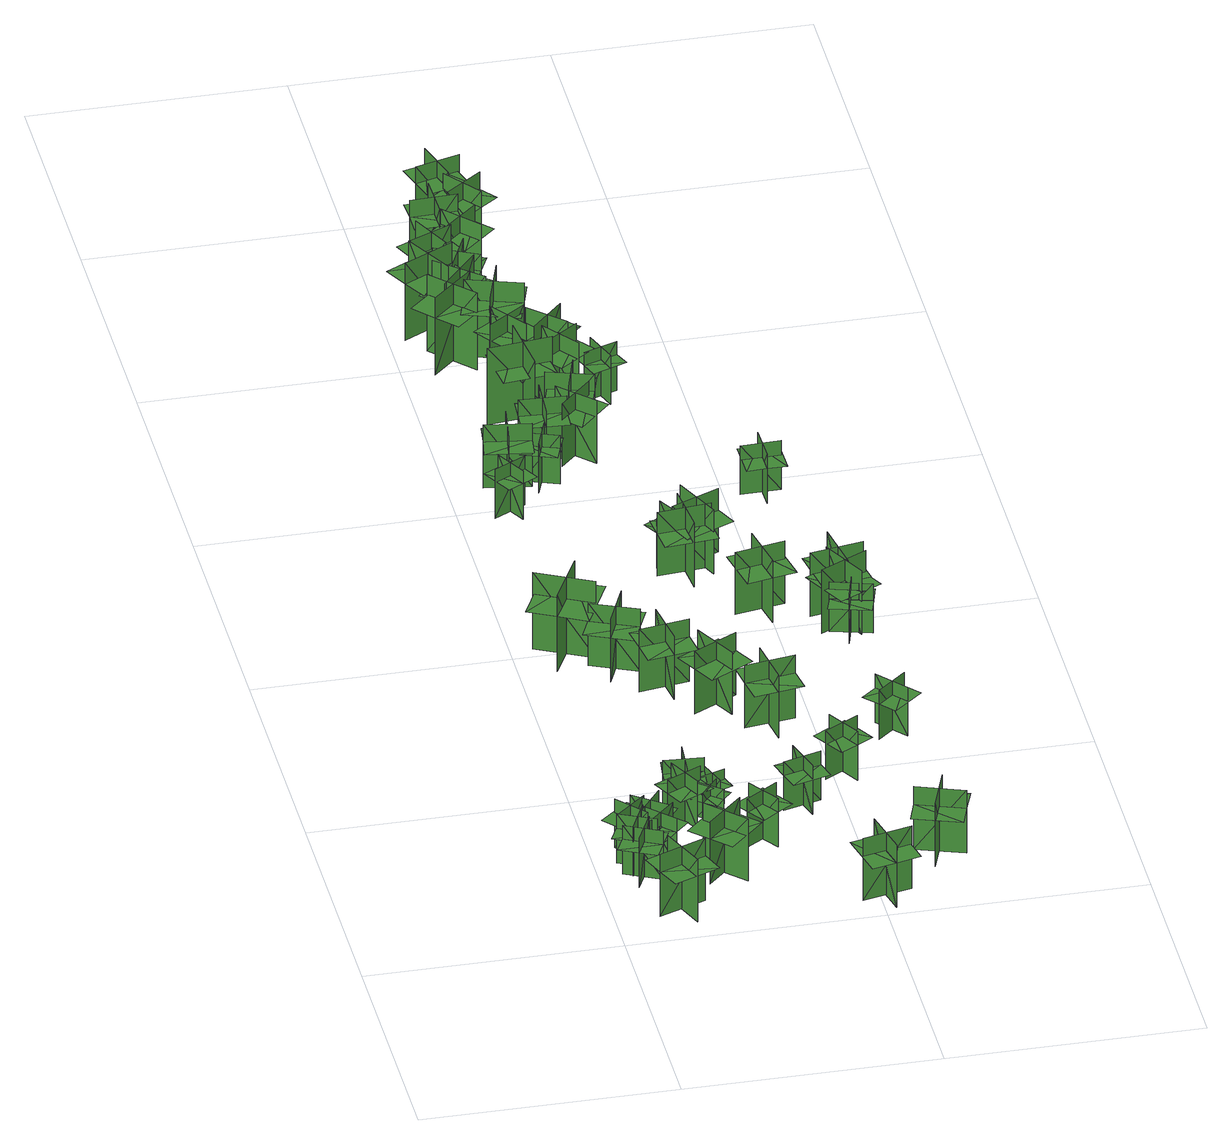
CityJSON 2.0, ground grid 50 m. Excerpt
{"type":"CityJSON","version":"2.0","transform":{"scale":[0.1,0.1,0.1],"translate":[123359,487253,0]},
"CityObjects":{
"tree1":{"type":"SolitaryVegetationObject","geometry":[{"type":"MultiSurface","lod":"1","boundaries":[[[0,1,2]],[[0,2,3]],[[4,5,6]],[[4,6,7]],[[8,9,10]],[[8,10,11]],[[8,11,12]],[[8,12,13]]]}]},
"tree2":{"type":"SolitaryVegetationObject","geometry":[{"type":"MultiSurface","lod":"1","boundaries":[[[14,15,16]],[[14,16,17]],[[18,19,20]],[[18,20,21]],[[22,23,24]],[[22,24,25]],[[22,25,26]],[[22,26,27]]]}]},
"tree3":{"type":"SolitaryVegetationObject","geometry":[{"type":"MultiSurface","lod":"1","boundaries":[[[28,29,30]],[[28,30,31]],[[32,33,34]],[[32,34,35]],[[36,37,38]],[[36,38,39]],[[36,39,40]],[[36,40,41]]]}]},
"tree4":{"type":"SolitaryVegetationObject","geometry":[{"type":"MultiSurface","lod":"1","boundaries":[[[42,43,44]],[[42,44,45]],[[46,47,48]],[[46,48,49]],[[50,51,52]],[[50,52,53]],[[50,53,54]],[[50,54,55]]]}]},
"tree5":{"type":"SolitaryVegetationObject","geometry":[{"type":"MultiSurface","lod":"1","boundaries":[[[56,57,58]],[[56,58,59]],[[60,61,62]],[[60,62,63]],[[64,65,66]],[[64,66,67]],[[64,67,68]],[[64,68,69]]]}]},
"tree6":{"type":"SolitaryVegetationObject","geometry":[{"type":"MultiSurface","lod":"1","boundaries":[[[70,71,72]],[[70,72,73]],[[74,75,76]],[[74,76,77]],[[78,79,80]],[[78,80,81]],[[78,81,82]],[[78,82,83]]]}]},
"tree7":{"type":"SolitaryVegetationObject","geometry":[{"type":"MultiSurface","lod":"1","boundaries":[[[84,85,86]],[[84,86,87]],[[88,89,90]],[[88,90,91]],[[92,93,94]],[[92,94,95]],[[92,95,96]],[[92,96,97]]]}]},
"tree8":{"type":"SolitaryVegetationObject","geometry":[{"type":"MultiSurface","lod":"1","boundaries":[[[98,99,100]],[[98,100,101]],[[102,103,104]],[[102,104,105]],[[106,107,108]],[[106,108,109]],[[106,109,110]],[[106,110,111]]]}]},
"tree9":{"type":"SolitaryVegetationObject","geometry":[{"type":"MultiSurface","lod":"1","boundaries":[[[112,113,114]],[[112,114,115]],[[116,117,118]],[[116,118,119]],[[120,121,122]],[[120,122,123]],[[120,123,124]],[[120,124,125]]]}]},
"tree10":{"type":"SolitaryVegetationObject","geometry":[{"type":"MultiSurface","lod":"1","boundaries":[[[126,127,128]],[[126,128,129]],[[130,131,132]],[[130,132,133]],[[134,135,136]],[[134,136,137]],[[134,137,138]],[[134,138,139]]]}]},
"tree11":{"type":"SolitaryVegetationObject","geometry":[{"type":"MultiSurface","lod":"1","boundaries":[[[140,141,142]],[[140,142,143]],[[144,145,146]],[[144,146,147]],[[148,149,150]],[[148,150,151]],[[148,151,152]],[[148,152,153]]]}]},
"tree12":{"type":"SolitaryVegetationObject","geometry":[{"type":"MultiSurface","lod":"1","boundaries":[[[154,155,156]],[[154,156,157]],[[158,159,160]],[[158,160,161]],[[162,163,164]],[[162,164,165]],[[162,165,166]],[[162,166,167]]]}]},
"tree13":{"type":"SolitaryVegetationObject","geometry":[{"type":"MultiSurface","lod":"1","boundaries":[[[168,169,170]],[[168,170,171]],[[172,173,174]],[[172,174,175]],[[176,177,178]],[[176,178,179]],[[176,179,180]],[[176,180,181]]]}]},
"tree14":{"type":"SolitaryVegetationObject","geometry":[{"type":"MultiSurface","lod":"1","boundaries":[[[182,183,184]],[[182,184,185]],[[186,187,188]],[[186,188,189]],[[190,191,192]],[[190,192,193]],[[190,193,194]],[[190,194,195]]]}]},
"tree15":{"type":"SolitaryVegetationObject","geometry":[{"type":"MultiSurface","lod":"1","boundaries":[[[196,197,198]],[[196,198,199]],[[200,201,202]],[[200,202,203]],[[204,205,206]],[[204,206,207]],[[204,207,208]],[[204,208,209]]]}]},
"tree16":{"type":"SolitaryVegetationObject","geometry":[{"type":"MultiSurface","lod":"1","boundaries":[[[210,211,212]],[[210,212,213]],[[214,215,216]],[[214,216,217]],[[218,219,220]],[[218,220,221]],[[218,221,222]],[[218,222,223]]]}]},
"tree17":{"type":"SolitaryVegetationObject","geometry":[{"type":"MultiSurface","lod":"1","boundaries":[[[224,225,226]],[[224,226,227]],[[228,229,230]],[[228,230,231]],[[232,233,234]],[[232,234,235]],[[232,235,236]],[[232,236,237]]]}]},
"tree18":{"type":"SolitaryVegetationObject","geometry":[{"type":"MultiSurface","lod":"1","boundaries":[[[238,239,240]],[[238,240,241]],[[242,243,244]],[[242,244,245]],[[246,247,248]],[[246,248,249]],[[246,249,250]],[[246,250,251]]]}]},
"tree19":{"type":"SolitaryVegetationObject","geometry":[{"type":"MultiSurface","lod":"1","boundaries":[[[252,253,254]],[[252,254,255]],[[256,257,258]],[[256,258,259]],[[260,261,262]],[[260,262,263]],[[260,263,264]],[[260,264,265]]]}]},
"tree20":{"type":"SolitaryVegetationObject","geometry":[{"type":"MultiSurface","lod":"1","boundaries":[[[266,267,268]],[[266,268,269]],[[270,271,272]],[[270,272,273]],[[274,275,276]],[[274,276,277]],[[274,277,278]],[[274,278,279]]]}]},
"tree21":{"type":"SolitaryVegetationObject","geometry":[{"type":"MultiSurface","lod":"1","boundaries":[[[280,281,282]],[[280,282,283]],[[284,285,286]],[[284,286,287]],[[288,289,290]],[[288,290,291]],[[288,291,292]],[[288,292,293]]]}]},
"tree22":{"type":"SolitaryVegetationObject","geometry":[{"type":"MultiSurface","lod":"1","boundaries":[[[294,295,296]],[[294,296,297]],[[298,299,300]],[[298,300,301]],[[302,303,304]],[[302,304,305]],[[302,305,306]],[[302,306,307]]]}]},
"tree23":{"type":"SolitaryVegetationObject","geometry":[{"type":"MultiSurface","lod":"1","boundaries":[[[308,309,310]],[[308,310,311]],[[312,313,314]],[[312,314,315]],[[316,317,318]],[[316,318,319]],[[316,319,320]],[[316,320,321]]]}]},
"tree24":{"type":"SolitaryVegetationObject","geometry":[{"type":"MultiSurface","lod":"1","boundaries":[[[322,323,324]],[[322,324,325]],[[326,327,328]],[[326,328,329]],[[330,331,332]],[[330,332,333]],[[330,333,334]],[[330,334,335]]]}]},
"tree25":{"type":"SolitaryVegetationObject","geometry":[{"type":"MultiSurface","lod":"1","boundaries":[[[336,337,338]],[[336,338,339]],[[340,341,342]],[[340,342,343]],[[344,345,346]],[[344,346,347]],[[344,347,348]],[[344,348,349]]]}]},
"tree26":{"type":"SolitaryVegetationObject","geometry":[{"type":"MultiSurface","lod":"1","boundaries":[[[350,351,352]],[[350,352,353]],[[354,355,356]],[[354,356,357]],[[358,359,360]],[[358,360,361]],[[358,361,362]],[[358,362,363]]]}]},
"tree27":{"type":"SolitaryVegetationObject","geometry":[{"type":"MultiSurface","lod":"1","boundaries":[[[364,365,366]],[[364,366,367]],[[368,369,370]],[[368,370,371]],[[372,373,374]],[[372,374,375]],[[372,375,376]],[[372,376,377]]]}]},
"tree28":{"type":"SolitaryVegetationObject","geometry":[{"type":"MultiSurface","lod":"1","boundaries":[[[378,379,380]],[[378,380,381]],[[382,383,384]],[[382,384,385]],[[386,387,388]],[[386,388,389]],[[386,389,390]],[[386,390,391]]]}]},
"tree29":{"type":"SolitaryVegetationObject","geometry":[{"type":"MultiSurface","lod":"1","boundaries":[[[392,393,394]],[[392,394,395]],[[396,397,398]],[[396,398,399]],[[400,401,402]],[[400,402,403]],[[400,401,404]],[[400,404,405]]]}]},
"tree30":{"type":"SolitaryVegetationObject","geometry":[{"type":"MultiSurface","lod":"1","boundaries":[[[406,407,408]],[[406,408,409]],[[410,411,412]],[[410,412,413]],[[414,415,416]],[[414,416,417]],[[414,415,418]],[[414,418,419]]]}]},
"tree31":{"type":"SolitaryVegetationObject","geometry":[{"type":"MultiSurface","lod":"1","boundaries":[[[420,421,422]],[[420,422,423]],[[424,425,426]],[[424,426,427]],[[428,429,430]],[[428,430,431]],[[428,431,432]],[[428,432,433]]]}]},
"tree32":{"type":"SolitaryVegetationObject","geometry":[{"type":"MultiSurface","lod":"1","boundaries":[[[434,435,436]],[[434,436,437]],[[438,439,440]],[[438,440,441]],[[442,443,444]],[[442,444,445]],[[442,445,446]],[[442,446,447]]]}]},
"tree33":{"type":"SolitaryVegetationObject","geometry":[{"type":"MultiSurface","lod":"1","boundaries":[[[448,449,450]],[[448,450,451]],[[452,453,454]],[[452,454,455]],[[456,457,458]],[[456,458,459]],[[456,459,460]],[[456,460,461]]]}]},
"tree34":{"type":"SolitaryVegetationObject","geometry":[{"type":"MultiSurface","lod":"1","boundaries":[[[462,463,464]],[[462,464,465]],[[466,467,468]],[[466,468,469]],[[470,471,472]],[[470,472,473]],[[470,471,474]],[[470,474,475]]]}]},
"tree35":{"type":"SolitaryVegetationObject","geometry":[{"type":"MultiSurface","lod":"1","boundaries":[[[476,477,478]],[[476,478,479]],[[480,481,482]],[[480,482,483]],[[484,485,486]],[[484,486,487]],[[484,487,488]],[[484,488,489]]]}]},
"tree36":{"type":"SolitaryVegetationObject","geometry":[{"type":"MultiSurface","lod":"1","boundaries":[[[490,491,492]],[[490,492,493]],[[494,495,496]],[[494,496,497]],[[498,499,500]],[[498,500,501]],[[498,501,502]],[[498,502,503]]]}]},
"tree37":{"type":"SolitaryVegetationObject","geometry":[{"type":"MultiSurface","lod":"1","boundaries":[[[504,505,506]],[[504,506,507]],[[508,509,510]],[[508,510,511]],[[512,513,514]],[[512,514,515]],[[512,515,516]],[[512,516,517]]]}]},
"tree38":{"type":"SolitaryVegetationObject","geometry":[{"type":"MultiSurface","lod":"1","boundaries":[[[518,519,520]],[[518,520,521]],[[522,523,524]],[[522,524,525]],[[526,527,528]],[[526,528,529]],[[526,529,530]],[[526,530,531]]]}]},
"tree39":{"type":"SolitaryVegetationObject","geometry":[{"type":"MultiSurface","lod":"1","boundaries":[[[532,533,534]],[[532,534,535]],[[536,537,538]],[[536,538,539]],[[540,541,542]],[[540,542,543]],[[540,543,544]],[[540,544,545]]]}]},
"tree40":{"type":"SolitaryVegetationObject","geometry":[{"type":"MultiSurface","lod":"1","boundaries":[[[546,547,548]],[[546,548,549]],[[550,551,552]],[[550,552,553]],[[554,555,556]],[[554,556,557]],[[554,557,558]],[[554,558,559]]]}]},
"tree41":{"type":"SolitaryVegetationObject","geometry":[{"type":"MultiSurface","lod":"1","boundaries":[[[560,561,562]],[[560,562,563]],[[564,565,566]],[[564,566,567]],[[568,569,570]],[[568,570,571]],[[568,571,572]],[[568,572,573]]]}]},
"tree42":{"type":"SolitaryVegetationObject","geometry":[{"type":"MultiSurface","lod":"1","boundaries":[[[574,575,576]],[[574,576,577]],[[578,579,580]],[[578,580,581]],[[582,583,584]],[[582,584,585]],[[582,585,586]],[[582,586,587]]]}]},
"tree43":{"type":"SolitaryVegetationObject","geometry":[{"type":"MultiSurface","lod":"1","boundaries":[[[588,589,590]],[[588,590,591]],[[592,593,594]],[[592,594,595]],[[596,597,598]],[[596,598,599]],[[596,599,600]],[[596,600,601]]]}]},
"tree44":{"type":"SolitaryVegetationObject","geometry":[{"type":"MultiSurface","lod":"1","boundaries":[[[602,603,604]],[[602,604,605]],[[606,607,608]],[[606,608,609]],[[610,611,612]],[[610,612,613]],[[610,613,614]],[[610,614,615]]]}]},
"tree45":{"type":"SolitaryVegetationObject","geometry":[{"type":"MultiSurface","lod":"1","boundaries":[[[616,617,618]],[[616,618,619]],[[620,621,622]],[[620,622,623]],[[624,625,626]],[[624,626,627]],[[624,627,628]],[[624,628,629]]]}]},
"tree46":{"type":"SolitaryVegetationObject","geometry":[{"type":"MultiSurface","lod":"1","boundaries":[[[630,631,632]],[[630,632,633]],[[634,635,636]],[[634,636,637]],[[638,639,640]],[[638,640,641]],[[638,641,642]],[[638,642,643]]]}]},
"tree47":{"type":"SolitaryVegetationObject","geometry":[{"type":"MultiSurface","lod":"1","boundaries":[[[644,645,646]],[[644,646,647]],[[648,649,650]],[[648,650,651]],[[652,653,654]],[[652,654,655]],[[652,653,656]],[[652,656,657]]]}]},
"tree48":{"type":"SolitaryVegetationObject","geometry":[{"type":"MultiSurface","lod":"1","boundaries":[[[658,659,660]],[[658,660,661]],[[662,663,664]],[[662,664,665]],[[666,667,668]],[[666,668,669]],[[666,667,670]],[[666,670,671]]]}]},
"tree49":{"type":"SolitaryVegetationObject","geometry":[{"type":"MultiSurface","lod":"1","boundaries":[[[672,673,674]],[[672,674,675]],[[676,677,678]],[[676,678,679]],[[680,681,682]],[[680,682,683]],[[680,683,684]],[[680,684,685]]]}]},
"tree50":{"type":"SolitaryVegetationObject","geometry":[{"type":"MultiSurface","lod":"1","boundaries":[[[686,687,688]],[[686,688,689]],[[690,691,692]],[[690,692,693]],[[694,695,696]],[[694,696,697]],[[694,695,698]],[[694,698,699]]]}]},
"tree51":{"type":"SolitaryVegetationObject","geometry":[{"type":"MultiSurface","lod":"1","boundaries":[[[700,701,702]],[[700,702,703]],[[704,705,706]],[[704,706,707]],[[708,709,710]],[[708,710,711]],[[708,711,712]],[[708,712,713]]]}]}
},
"vertices":[
[65,176,15],[99,246,15],[99,246,123],[65,176,123],[114,193,15],[44,227,15],[44,227,123],[114,193,123],[114,193,93],[131,228,93],[61,262,93],[44,227,93],[27,192,93],[97,158,93],
[62,215,16],[95,285,16],[95,285,124],[62,215,124],[111,233,16],[41,265,16],[41,265,124],[111,233,124],[111,233,93],[127,268,93],[57,300,93],[41,265,93],[24,230,93],[95,197,93],
[110,134,13],[147,41,13],[147,41,151],[110,134,151],[83,73,13],[176,110,13],[176,110,151],[83,73,151],[83,73,112],[102,27,112],[194,64,112],[176,110,112],[157,156,112],[65,119,112],
[48,317,16],[99,259,16],[99,259,124],[48,317,124],[45,265,16],[103,317,16],[103,317,124],[45,265,124],[45,265,94],[70,236,94],[128,288,94],[103,317,94],[77,346,94],[19,294,94],
[97,232,14],[152,286,14],[152,286,121],[97,232,121],[148,231,14],[94,286,14],[94,286,121],[148,231,121],[148,231,91],[176,259,91],[121,313,91],[94,286,91],[66,259,91],[121,204,91],
[142,280,15],[80,326,15],[80,326,122],[142,280,122],[135,331,15],[88,269,15],[88,269,122],[135,331,122],[135,331,92],[103,354,92],[57,292,92],[88,269,92],[119,246,92],[166,308,92],
[198,230,12],[268,159,12],[268,159,150],[198,230,150],[197,164,12],[268,234,12],[268,234,150],[197,164,150],[197,164,112],[232,128,112],[303,198,112],[268,234,112],[233,269,112],[162,200,112],
[212,349,14],[177,419,14],[177,419,121],[212,349,121],[228,398,14],[159,364,14],[159,364,121],[228,398,121],[228,398,91],[211,433,91],[142,399,91],[159,364,91],[176,329,91],[246,363,91],
[202,391,13],[208,469,13],[208,469,121],[202,391,121],[241,425,13],[164,431,13],[164,431,121],[241,425,121],[241,425,91],[245,463,91],[168,470,91],[164,431,91],[161,392,91],[238,386,91],
[257,389,17],[222,346,17],[222,346,94],[257,389,94],[221,386,17],[263,351,17],[263,351,94],[221,386,94],[221,386,72],[203,364,72],[246,329,72],[263,351,72],[281,372,72],[238,407,72],
[278,420,16],[226,402,16],[226,402,93],[278,420,93],[245,437,16],[263,384,16],[263,384,93],[245,437,93],[245,437,71],[219,428,71],[237,375,71],[263,384,71],[289,393,71],[272,446,71],
[151,966,10],[43,1021,10],[43,1021,179],[151,966,179],[127,1043,10],[71,935,10],[71,935,179],[127,1043,179],[127,1043,132],[72,1071,132],[17,963,132],[71,935,132],[126,907,132],[181,1016,132],
[354,313,13],[290,270,13],[290,270,121],[354,313,121],[304,323,13],[347,259,13],[347,259,121],[304,323,121],[304,323,91],[272,301,91],[315,237,91],[347,259,91],[379,281,91],[336,345,91],
[160,874,14],[199,965,14],[199,965,152],[160,874,152],[221,898,14],[130,937,14],[130,937,152],[221,898,152],[221,898,113],[241,943,113],[150,983,113],[130,937,113],[110,892,113],[202,852,113],
[262,790,15],[248,888,15],[248,888,154],[262,790,154],[302,843,15],[204,828,15],[204,828,154],[302,843,154],[302,843,115],[295,892,115],[196,878,115],[204,828,115],[211,779,115],[309,794,115],
[463,48,13],[560,70,13],[560,70,151],[463,48,151],[519,12,13],[497,109,13],[497,109,151],[519,12,151],[519,12,112],[568,23,112],[546,120,112],[497,109,112],[449,98,112],[471,1,112],
[433,357,12],[411,431,12],[411,431,120],[433,357,120],[458,402,12],[383,381,12],[383,381,120],[458,402,120],[458,402,90],[447,439,90],[373,418,90],[383,381,90],[394,343,90],[469,364,90],
[68,1472,9],[131,1506,9],[131,1506,117],[68,1472,117],[118,1457,9],[84,1520,9],[84,1520,117],[118,1457,117],[118,1457,89],[148,1473,89],[114,1537,89],[84,1520,89],[54,1504,89],[88,1441,89],
[357,715,16],[310,803,16],[310,803,154],[357,715,154],[377,779,16],[289,732,16],[289,732,154],[377,779,154],[377,779,115],[353,823,115],[266,776,115],[289,732,115],[313,688,115],[400,735,115],
[102,1513,16],[116,1604,16],[116,1604,156],[102,1513,156],[156,1553,16],[65,1567,16],[65,1567,156],[156,1553,156],[156,1553,119],[163,1597,119],[71,1611,119],[65,1567,119],[58,1523,119],[150,1509,119],
[410,719,15],[425,620,15],[425,620,154],[410,719,154],[370,666,15],[469,681,15],[469,681,154],[370,666,154],[370,666,115],[378,616,115],[476,631,115],[469,681,115],[461,730,115],[363,715,115],
[191,1610,8],[166,1542,8],[166,1542,116],[191,1610,116],[144,1587,8],[211,1563,8],[211,1563,116],[144,1587,116],[144,1587,88],[132,1555,88],[199,1530,88],[211,1563,88],[223,1595,88],[156,1620,88],
[550,507,12],[482,468,12],[482,468,120],[550,507,120],[500,521,12],[539,453,12],[539,453,120],[500,521,120],[500,521,90],[466,501,90],[505,434,90],[539,453,90],[572,473,90],[533,540,90],
[192,1599,9],[197,1691,9],[197,1691,148],[192,1599,148],[241,1644,9],[149,1649,9],[149,1649,148],[241,1644,148],[241,1644,112],[244,1688,112],[152,1693,112],[149,1649,112],[147,1605,112],[239,1600,112],
[652,230,11],[619,136,11],[619,136,150],[652,230,150],[592,202,11],[686,169,11],[686,169,150],[592,202,150],[592,202,111],[576,155,111],[670,122,111],[686,169,111],[703,216,111],[609,249,111],
[64,2058,8],[141,1976,8],[141,1976,178],[64,2058,178],[62,1976,8],[144,2053,8],[144,2053,178],[62,1976,178],[62,1976,134],[98,1937,134],[181,2013,134],[144,2053,134],[107,2093,134],[25,2016,134],
[246,1797,12],[119,1782,12],[119,1782,182],[246,1797,182],[182,1848,12],[182,1848,182],[196,1720,182],[196,1720,12],[182,1848,128],[129,1842,128],[141,1740,128],[194,1746,128],[247,1752,128],[235,1854,128],
[107,2075,9],[54,2175,9],[54,2175,179],[107,2075,179],[131,2154,9],[31,2101,9],[31,2101,179],[131,2154,179],[131,2154,134],[105,2202,134],[6,2149,134],[31,2101,134],[57,2053,134],[156,2106,134],
[425,1222,12],[320,1212,12],[320,1212,153],[425,1222,153],[370,1268,12],[380,1162,12],[380,1162,153],[370,1268,153],[425,1225,106],[320,1215,106],[325,1163,106],[430,1172,106],[316,1258,106],[421,1268,106],
[382,1223,13],[343,1295,13],[343,1295,123],[382,1223,123],[398,1276,13],[325,1238,13],[325,1238,123],[398,1276,123],[384,1224,86],[345,1297,86],[309,1277,86],[348,1205,86],[375,1312,86],[413,1239,86],
[83,2105,6],[169,2031,6],[169,2031,176],[83,2105,176],[90,2023,6],[163,2108,6],[163,2108,176],[90,2023,176],[90,2023,132],[131,1988,132],[204,2073,132],[163,2108,132],[122,2144,132],[49,2058,132],
[292,1618,8],[227,1683,8],[227,1683,147],[292,1618,147],[291,1685,8],[227,1620,8],[227,1620,147],[291,1685,147],[291,1685,111],[260,1716,111],[195,1651,111],[227,1620,111],[258,1588,111],[323,1654,111],
[151,1907,11],[226,1960,11],[226,1960,150],[151,1907,150],[217,1896,11],[164,1971,11],[164,1971,150],[217,1896,150],[217,1896,113],[254,1921,113],[200,1996,113],[164,1971,113],[128,1945,113],[181,1870,113],
[448,1266,14],[351,1223,14],[351,1223,155],[448,1266,155],[381,1292,14],[424,1195,14],[424,1195,155],[381,1292,155],[446,1269,107],[350,1226,107],[371,1178,107],[468,1221,107],[332,1265,107],[429,1309,107],
[216,1723,14],[305,1696,14],[305,1696,154],[216,1723,154],[249,1664,14],[275,1752,14],[275,1752,154],[249,1664,154],[249,1664,117],[291,1651,117],[318,1739,117],[275,1752,117],[233,1765,117],[206,1677,117],
[90,2283,10],[129,2199,10],[129,2199,150],[90,2283,150],[67,2219,10],[151,2258,10],[151,2258,150],[67,2219,150],[67,2219,113],[86,2179,113],[170,2218,113],[151,2258,113],[133,2298,113],[49,2260,113],
[161,1953,9],[195,2060,9],[195,2060,179],[161,1953,179],[234,1991,9],[126,2025,9],[126,2025,179],[234,1991,179],[234,1991,135],[250,2042,135],[143,2077,135],[126,2025,135],[110,1974,135],[217,1939,135],
[103,2190,8],[186,2150,8],[186,2150,147],[103,2190,147],[126,2126,8],[165,2210,8],[165,2210,147],[126,2126,147],[126,2126,111],[166,2108,111],[205,2191,111],[165,2210,111],[125,2229,111],[86,2145,111],
[532,1069,14],[434,1050,14],[434,1050,152],[532,1069,152],[477,1107,14],[496,1009,14],[496,1009,152],[477,1107,152],[477,1107,113],[428,1097,113],[447,999,113],[496,1009,113],[545,1018,113],[526,1116,113],
[662,582,11],[612,640,11],[612,640,119],[662,582,119],[666,633,11],[608,583,11],[608,583,119],[666,633,119],[666,633,89],[641,662,89],[582,612,89],[608,583,89],[633,553,89],[692,604,89],
[299,1809,13],[244,1883,13],[244,1883,152],[299,1809,152],[308,1875,13],[234,1821,13],[234,1821,152],[308,1875,152],[308,1875,116],[282,1911,116],[208,1856,116],[234,1821,116],[261,1785,116],[335,1840,116],
[229,1956,8],[296,1893,8],[296,1893,147],[229,1956,147],[231,1889,8],[295,1956,8],[295,1956,147],[231,1889,147],[231,1889,111],[263,1859,111],[327,1925,111],[295,1956,111],[263,1987,111],[199,1920,111],
[139,2401,11],[141,2309,11],[141,2309,151],[139,2401,151],[93,2352,11],[185,2355,11],[185,2355,151],[93,2352,151],[93,2352,114],[94,2308,114],[186,2311,114],[185,2355,114],[184,2399,114],[91,2396,114],
[207,2249,9],[145,2317,9],[145,2317,148],[207,2249,148],[209,2316,9],[141,2254,9],[141,2254,148],[209,2316,148],[209,2316,112],[180,2349,112],[111,2287,112],[141,2254,112],[171,2221,112],[239,2283,112],
[335,1876,9],[359,1808,9],[359,1808,117],[335,1876,117],[313,1828,9],[380,1852,9],[380,1852,117],[313,1828,117],[313,1828,89],[324,1796,89],[392,1820,89],[380,1852,89],[369,1885,89],[301,1861,89],
[217,2490,10],[129,2464,10],[129,2464,149],[217,2490,149],[158,2522,10],[184,2433,10],[184,2433,149],[158,2522,149],[158,2522,113],[115,2510,113],[141,2421,113],[184,2433,113],[226,2446,113],[201,2534,113],
[593,958,14],[672,935,14],[672,935,123],[593,958,123],[620,909,14],[643,988,14],[643,988,123],[620,909,123],[593,956,87],[672,932,87],[683,972,87],[604,995,87],[662,901,87],[583,924,87],
[650,934,14],[602,1028,14],[602,1028,155],[650,934,155],[672,1002,14],[578,954,14],[578,954,155],[672,1002,155],[653,935,108],[605,1029,108],[558,1005,108],[606,911,108],[643,1049,108],[691,955,108],
[242,2426,8],[169,2370,8],[169,2370,147],[242,2426,147],[175,2435,8],[231,2361,8],[231,2361,147],[175,2435,147],[175,2435,111],[140,2408,111],[196,2334,111],[231,2361,111],[267,2388,111],[211,2461,111],
[632,972,15],[614,1076,15],[614,1076,156],[632,972,156],[673,1031,15],[569,1013,15],[569,1013,156],[673,1031,156],[635,973,109],[617,1077,109],[565,1068,109],[583,964,109],[660,1084,109],[677,980,109],
[607,1450,14],[529,1449,14],[529,1449,122],[607,1450,122],[570,1486,14],[571,1409,14],[571,1409,122],[570,1486,122],[570,1486,91],[531,1486,91],[532,1408,91],[571,1409,91],[610,1409,91],[609,1487,91]
]}
